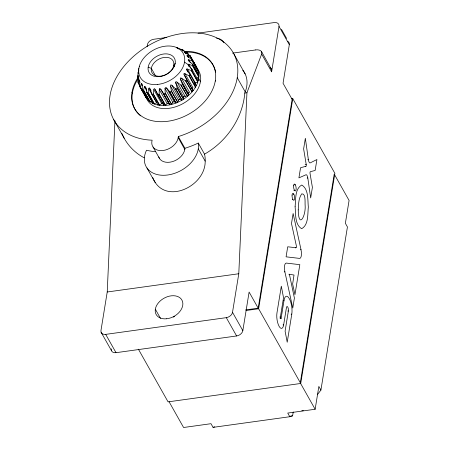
<?xml version="1.0" encoding="UTF-8"?>
<svg xmlns="http://www.w3.org/2000/svg" width="450" height="450" viewBox="0 0 450 450"><rect width="100%" height="100%" fill="white"/><g stroke="black" fill="none" stroke-linecap="round" stroke-linejoin="round"><path stroke-width="0.67" d="M139.314 79.841L139.461 80.342A1.401 0.383 81.8 0 1 139.494 80.64A2.441 0.675 81.8 0 1 139.494 81.186L139.635 86.282L145.822 97.267L146.031 96.874M138.195 77.051A2.385 0.383 88.5 0 0 138.223 76.522L138.172 75.684M139.731 85.815L137.88 81.962L138.206 77.096L138.887 78.306M170.612 86.254L178.459 100.187L177.604 102.369L171.411 91.384L170.612 86.254A2.571 2.441 -22.1 0 1 170.55 85.669A1.401 1.327 -25.1 0 1 170.601 85.376L170.618 85.331A0.568 0.54 -25.4 0 1 170.781 85.033M178.2 137.683A14.169 9.951 -29.4 0 1 163.26 150.474A14.169 9.951 -29.4 0 1 151.886 141.334L152.139 140.192A68.484 48.088 -29.4 0 1 125.724 64.232A68.484 48.088 -29.4 0 1 231.21 49.607A68.484 48.088 -29.4 0 1 178.312 136.558L178.2 137.683L184.804 149.406A14.169 9.951 -29.4 0 1 172.361 161.657A14.169 9.951 -29.4 0 1 158.76 156.96M178.312 136.558L184.916 148.281L184.804 149.406M245.655 309.915L258.188 308.177L249.109 292.061L242.837 330.637A5.906 4.146 -29.4 0 1 236.61 335.964L116.016 352.688L105.699 334.373A5.906 4.146 -29.4 0 1 100.963 330.564L107.229 291.988L114.941 120.808M242.837 330.637L232.515 312.322L238.787 273.752L246.938 92.745L261.641 54.101L271.614 71.797L279 26.37A5.906 4.146 -29.4 0 0 274.258 22.562L198.023 33.131M186.896 55.71L187.189 56.137A1.373 0.484 43.8 0 0 187.419 56.34M138.324 71.994L137.464 78.024L138.234 79.701M197.797 80.139L198.321 80.522L198.951 76.641L192.757 65.661L192.791 64.446L188.921 60.936A2.571 1.238 50.7 0 1 188.477 60.553A1.401 0.652 50.4 0 1 188.28 60.3L188.106 60.013M168.654 103.258A0.951 0.664 -29.4 0 0 167.153 103.528L165.291 105.457L159.097 94.472L159.283 89.589A2.571 2.244 31.5 0 1 159.339 89.044A1.395 1.226 29.5 0 1 159.441 88.791L159.463 88.757A0.562 0.495 29.2 0 1 159.683 88.543M154.322 88.763L154.052 88.92A1.373 1.069 46.5 0 0 153.934 89.151A2.554 1.986 47.9 0 0 153.844 89.651L153.242 94.303L159.429 105.289L161.685 103.584A0.922 0.647 -29.4 0 1 163.074 103.657L163.125 103.866M184.916 148.281A68.484 48.088 -29.4 0 0 198.281 143.049L204.531 154.142A30.561 25.307 -41.2 0 1 205.183 161.123C205.684 186.941 163.727 206.235 152.618 177.322M192.757 65.661L188.769 64.333A1.963 1.215 60.2 0 0 188.134 64.204L188.235 65.16A2.374 1.502 60.6 0 0 188.561 65.559L192.127 69.536L191.762 70.796L197.949 81.782A29.531 20.734 -29.4 0 1 170.696 104.647A29.531 20.734 -29.4 0 1 144.371 94.05L144.669 94.117M138.352 71.797L138.392 71.139L138.859 72.186M242.786 70.284C248.091 76.483 248.023 85.584 244.845 92.751C242.702 118.249 226.626 141.581 204.531 154.142M138.127 73.142L138.274 71.927M149.31 87.981L149.276 87.975A0.568 0.394 55.1 0 0 149.051 88.065L149.04 88.076A1.401 0.973 55.3 0 0 148.911 88.279A2.571 1.766 56.5 0 0 148.792 88.746C146.588 102.712 145.845 76.59 143.595 90.551L149.766 101.571L150.356 101.436M174.352 101.841L174.341 101.835A0.951 0.664 -29.4 0 0 172.856 102.358L171.45 104.468L165.263 93.482C164.548 85.371 165.263 86.271 169.937 91.991L176.124 102.971L174.336 101.829L166.489 87.902M146.824 92.503L153.011 103.483L153.056 102.831M147.105 46.676L147.442 44.612A5.906 4.146 -29.4 0 1 153.664 39.285L166.832 37.457M149.068 100.181L148.854 100.839L142.667 89.854L142.02 84.684A2.385 1.063 72.3 0 0 141.913 84.111M182.379 83.869L188.668 95.316L182.481 84.336L180.523 79.386A2.571 2.312 -82.9 0 1 180.315 78.823A1.395 1.249 -84 0 1 180.292 78.514L180.298 78.486A0.562 0.501 -84 0 1 180.371 78.126M287.865 41.417A5.906 4.146 -29.4 0 1 289.316 44.679L283.044 83.256L292.129 99.371L258.188 308.177M138.398 349.2L168.075 401.867L300.724 383.473L258.626 308.762L292.781 98.634L291.392 98.826M284.034 300.347L281.126 318.257A1.029 0.36 82.1 0 1 280.637 318.414A1.029 0.36 82.1 0 1 280.406 316.98L283.534 297.731L281.312 286.166L276.958 312.964A9.579 3.336 82.1 0 0 279.101 326.317A9.579 3.336 82.1 0 0 283.652 324.849L286.464 307.558A2.745 0.956 82.1 0 1 287.769 307.136A2.745 0.956 82.1 0 1 288.382 310.967L285.097 331.194L287.218 342.248L291.791 314.111A11.092 3.864 82.1 0 0 289.311 298.642A11.092 3.864 82.1 0 0 284.034 300.347L283.421 300.431M169.065 401.732L183.589 427.5L210.994 423.697L213.058 427.359L289.8 416.723L292.607 415.817L293.231 411.964M300.724 383.473L334.879 173.346L292.781 98.634M289.8 416.723L287.736 413.061L315.141 409.258L318.853 386.421L320.918 390.082L317.503 394.504M320.918 390.082L347.434 226.958L345.369 223.296L349.082 200.453L334.226 174.083L300.285 382.888L315.141 409.258M138.358 71.303L138.842 68.445M175.877 83.188L177.249 88.284L183.442 99.264L183.729 97.133L175.877 83.188A2.571 2.419 -57.5 0 1 175.748 82.609M138.639 71.314L138.847 70.346M141.322 83.537A2.571 1.097 73.7 0 0 141.199 83.886L140.259 87.227L146.447 98.207L146.953 98.19M159.188 94.084L165.521 105.289M138.122 73.232L138.369 72.366M186.564 69.193L186.57 69.154A0.568 0.405 68.3 0 0 186.593 69.519L186.609 69.564A1.401 1.007 68.3 0 0 186.727 69.846M139.629 66.836L139.731 66.549M138.195 83.047L139.05 80.19L139.539 81.056M153.354 93.954L159.688 105.159M147.982 92.987L154.17 103.972L156.634 102.673A0.951 0.664 -29.4 0 1 156.847 102.572M196.442 68.102L196.808 67.472L190.035 55.603L185.743 53.004A2.571 0.512 34.6 0 1 185.259 52.751L184.567 52.206M143.578 90.591L142.667 89.854M140.366 87.008L146.7 98.224M289.378 274.174L294.401 298.074L292.776 308.048L284.873 271.806A6.969 2.43 82.1 0 1 286.279 263.081L299.829 264.668L294.947 294.711L292.646 283.995L294.013 275.029L288.821 274.224M184.016 73.778L183.971 74.188A1.389 1.142 79.9 0 0 184.05 74.492M195.081 87.171L195.615 86.946L189.428 75.96L190.114 74.717L187.059 70.346A2.571 1.879 68.7 0 1 186.716 69.857M186.615 69.053L186.851 68.929A1.367 0.979 67.8 0 1 187.076 68.934A2.385 1.699 67.5 0 1 187.537 69.081M196.706 67.714L190.389 56.469L187.425 55.671L188.449 57.488M197.325 73.069L198.562 71.792L192.071 59.704L187.881 56.683A2.554 0.939 44.1 0 1 187.414 56.363M175.208 63.405L173.784 65.25L174.437 66.409M184.033 74.498A2.565 2.126 80.5 0 0 184.309 75.038L186.84 79.734L185.873 80.899L192.066 91.884L185.468 80.741L181.581 78.261A2.385 2.115 -85.4 0 0 181.097 77.996A1.367 1.215 -84.8 0 0 180.833 77.94L180.506 78.019M184.084 73.682L184.354 73.575A1.361 1.108 79.4 0 1 184.618 73.609A2.379 1.935 78.9 0 1 185.102 73.806L189.428 75.96M198.399 72.022L192.088 60.778L188.73 59.788A2.385 1.091 49.7 0 0 188.347 59.687M196.903 78.092L198.951 76.641M175.916 81.951L175.944 81.922A0.568 0.529 -59.6 0 0 175.77 82.26L175.764 82.305A1.401 1.311 -59.5 0 0 175.759 82.609M182.481 84.336L181.282 85.359L177.148 82.221A2.385 2.228 -61.6 0 0 176.681 81.9A1.373 1.282 -60.9 0 0 176.411 81.81L176.091 81.827M198.737 76.849L192.426 65.61M191.762 70.796L187.537 69.086L195.384 83.014L197.949 81.782M177.249 88.284L175.877 89.123L172.035 85.489A2.385 2.261 -27.6 0 0 171.591 85.117A1.367 1.299 -26.9 0 0 171.326 84.988L170.955 84.971M171.411 91.384L169.937 91.991M151.864 100.901L150.429 101.413M195.412 83.002L195.429 82.997A0.951 0.664 -29.4 0 0 194.715 83.903M213.058 427.359L214.74 426.819M305.887 166.303L300.566 167.721L298.918 177.874L306.011 174.763A3.488 1.215 82.1 0 1 307.8 177.964L310.674 197.961L312.396 187.374L310.072 173.638A1.744 0.608 82.1 0 1 310.387 171.686L315.141 170.454L316.918 159.531L310.179 162.906A3.488 1.215 82.1 0 1 308.368 159.683L305.353 138.285L303.626 148.894L306.202 164.368A1.744 0.608 82.1 0 1 305.887 166.303L305.269 166.393M165.263 93.482L163.755 93.825L160.791 89.342A2.385 2.104 28.5 0 0 160.436 88.869A1.367 1.204 28.7 0 0 160.211 88.667L159.896 88.538M147.426 98.128L146.97 98.19M232.543 53.145L255.426 49.973M244.716 93.054L246.938 92.745M307.749 159.767L308.368 159.683M305.106 164.52L306.202 164.368M307.181 178.054L307.8 177.964M294.683 184.888L295.301 184.804M293.805 190.282L294.424 190.198M293.169 194.214L293.782 194.13M292.292 199.609L292.911 199.524M295.329 247.832L295.948 247.748A1.744 0.608 82.1 0 0 296.297 245.565L291.493 223.537L293.124 213.502L301.016 249.683A6.969 2.43 82.1 0 1 299.61 258.407L286.082 256.826L287.713 246.786L295.948 247.748M300.397 249.767L301.016 249.683M107.229 291.988L238.787 273.752M284.254 271.896L284.873 271.806M246.127 310.494L258.626 308.762M105.699 334.373L226.294 317.655A5.906 4.146 -29.4 0 0 232.515 312.322M287.764 311.051L288.382 310.967M291.178 314.196L291.791 314.111M279.787 317.064L280.406 316.98M280.029 318.409L281.126 318.257M283.039 324.934L283.652 324.849M290.531 416.104L292.607 415.817M159.097 94.472L157.641 94.539L155.227 89.73A2.453 1.929 45.8 0 0 154.935 89.212A1.406 1.103 45.9 0 0 154.749 88.971L154.507 88.796M189.484 92.188L181.581 78.261M172.035 85.489L179.882 99.416L182.07 100.103L175.877 89.123M197.769 70.605L198.259 70.684L192.071 59.704M192.088 60.778L192.375 60.806M185.946 96.289L185.434 96.221M176.782 47.711L183.431 50.271L183.819 50.957M153.242 94.303L151.898 94.089L150.081 89.049A2.385 1.676 54.7 0 0 149.844 88.509A1.367 0.956 54.8 0 0 149.687 88.251L149.445 88.026M185.406 96.221L185.012 96.148L177.148 82.221M198.366 75.189L198.984 75.426A29.531 20.734 -29.4 0 0 195.069 65.149M184.635 52.121A2.385 0.416 33.6 0 1 184.888 52.178L187.414 52.892L188.747 55.254M183.319 50.231L181.086 49.477L186.677 52.183L187.588 52.914L188.747 54.973M148.168 67.151L151.312 68.361L155.244 75.341M185.468 80.741L185.873 80.899M179.882 99.416L179.893 99.422A0.951 0.664 -29.4 0 0 178.487 100.181M176.833 47.818L177.896 48.375M181.254 85.348L187.47 96.345L180.877 85.151M144.219 157.809C135.816 153.456 128.773 146.554 124.2 138.263L113.563 119.357M175.888 102.904L169.577 91.682M163.429 93.471L169.942 104.811L163.755 93.825M189.973 55.53L196.183 66.527L194.602 64.153M184.534 62.111L187.926 64.429M195.525 84.791L196.301 85.703L189.889 74.289M169.729 104.67L168.744 103.438M141.694 83.498L141.846 83.818A1.367 0.602 72.3 0 1 141.924 84.111M140.259 87.227L139.635 86.282M192.364 89.252L193.028 90.72L186.84 79.734M234.096 54.354L245.154 73.963M146.953 167.963L155.295 182.739M281.469 29.317L286.627 38.475M279 26.37L289.316 44.679M271.446 69.356L261.495 51.542M237.24 77.704L245.205 91.839M215.314 80.747L215.55 81.157M189.607 55.288L192.606 60.604M193.269 61.785L193.933 62.966M191.706 59.394L198.034 70.622M186.677 52.183L187.059 52.869M186.272 51.975L186.936 53.156M192.791 64.446L198.984 75.426M192.471 64.091L198.799 75.319M185.743 53.004L186.232 53.876M187.881 56.683L188.37 57.555M184.916 52.2L185.602 53.409M188.73 59.788L190.434 62.814M188.921 60.936L189.411 61.807M198.731 78.564L200.453 81.619M182.357 50.141L182.852 51.013M191.852 69.142L198.321 80.522M188.769 64.333L191.711 69.553M188.567 65.554L189.248 66.769M191.391 70.718L197.719 81.945M178.149 48.133L178.639 49.005M187.059 70.346L188.044 72.09M189.034 75.847L195.362 87.075M185.102 73.806L192.949 87.733A0.951 0.664 -29.4 0 0 192.189 88.948M184.314 75.032L193.005 90.512M180.523 79.386L188.376 93.319A0.951 0.664 -29.4 0 1 189.428 92.171M177.21 87.84L183.532 99.039M175.489 88.864L181.817 100.091M171.422 90.922L177.75 102.15M164.981 88.425L172.834 102.358M198.281 148.877L205.183 161.123M165.319 93.043L171.641 104.271M160.791 89.342L168.638 103.264M159.283 89.589L167.13 103.522M155.227 89.73L157.275 93.364M157.956 94.573L160.003 98.207M160.689 99.416L161.37 100.626M162.051 101.841L163.08 103.669M157.365 94.146L163.828 105.525L163.221 104.209M153.833 89.651L161.685 103.584M150.081 89.049L151.104 90.866M151.678 93.662L158.091 105.075L157.928 104.209M148.781 88.74L156.634 102.673M138.167 72.546L138.853 73.761M145.597 87.339L146.284 88.549M148.112 92.661L154.44 103.888M144.574 86.732L146.537 90.214M138.499 76.809L138.009 75.938L137.509 78.193L138.51 79.965M146.661 92.047L152.989 103.275M142.02 84.684L142.701 85.894M137.492 77.113L137.88 77.799M141.188 83.869L142.172 85.607M139.511 81.208L140.192 82.418M143.707 90.309L150.036 101.537M142.566 89.387L148.894 100.614M137.88 81.962L138.656 83.334M139.427 84.707L139.815 85.393M138.268 82.884L139.601 85.252M139.59 85.815L145.918 97.043M131.996 92.295L132.407 93.032M153.056 147.037L159.66 158.754M226.294 317.655L236.61 335.964M155.334 309.184L160.498 318.341M101.07 332.196L111.392 350.505M124.2 138.263L121.781 133.251M188.426 93.482L188.702 95.068M183.729 97.121L183.729 97.133A0.951 0.664 -29.4 0 1 185.006 96.131M303.384 410.614A11.807 8.291 -29.4 0 1 301.781 410.799M116.016 352.688A5.906 4.146 -29.4 0 1 111.279 348.879M173.413 317.076A14.76 10.361 -29.4 0 1 174.713 316.327M255.459 49.899A9.045 4.551 -20.4 0 1 261.529 54.113M269.994 67.286A8.854 6.216 -29.4 0 1 271.614 71.797M216.472 38.149A14.76 10.361 -29.4 0 1 223.942 42.716M185.951 52.065A44.871 31.506 -29.4 0 1 215.674 72.146M140.619 115.886A44.871 31.506 -29.4 0 1 138.116 78.699M184.286 51.362A44.871 31.506 -29.4 0 1 213.12 88.369A44.871 31.506 -29.4 0 1 155.424 121.326A44.871 31.506 -29.4 0 1 137.706 77.968M198.281 143.049A28.929 20.312 -29.4 0 1 167.788 174.982A28.929 20.312 -29.4 0 1 146.503 150.227A68.484 48.088 -29.4 0 0 155.576 151.712M197.37 68.884A29.531 20.734 -29.4 0 1 183.015 103.596A29.531 20.734 -29.4 0 1 146.177 97.363M139.061 80.218A2.554 0.664 83.2 0 1 139.157 79.926M138.015 75.994A2.571 0.371 89.9 0 1 138.088 75.741M187.082 55.592A2.441 0.838 43.1 0 1 187.414 55.654M295.099 206.691C295.83 213.84 294.671 224.556 301.663 228.718C308.728 224.854 307.558 214.054 308.329 207.039C307.603 199.884 308.756 189.169 301.764 185.012C294.699 188.876 295.869 199.676 295.099 206.691M298.238 209.88C298.581 229.433 305.871 216.067 305.151 205.678C304.785 202.804 306.118 193.365 301.736 193.826C298.485 198.388 298.541 204.486 298.238 209.88M166.551 318.78A14.76 10.361 -29.4 0 0 182.064 300.353A14.76 10.361 -29.4 0 0 158.507 302.721A14.76 10.361 -29.4 0 0 166.551 318.78M160.734 76.202A12.099 8.499 -29.4 0 0 173.143 60.964A12.099 8.499 -29.4 0 0 153.759 63.248A12.099 8.499 -29.4 0 0 160.734 76.202M157.534 84.442A24.609 17.28 -29.4 0 0 183.403 53.719A24.609 17.28 -29.4 0 0 144.124 57.673A24.609 17.28 -29.4 0 0 157.534 84.442M159.232 76.618A14.563 10.226 -29.4 0 0 174.538 58.438A14.563 10.226 -29.4 0 0 151.29 60.778A14.563 10.226 -29.4 0 0 159.232 76.618M292.072 195.12A3.488 1.215 82.1 0 0 293.771 200.284A3.488 1.215 82.1 0 0 294.193 195.081A3.488 1.215 82.1 0 0 292.072 195.12M293.591 185.794A3.488 1.215 82.1 0 0 295.29 190.958A3.488 1.215 82.1 0 0 295.706 185.754A3.488 1.215 82.1 0 0 293.591 185.794"/></g></svg>
